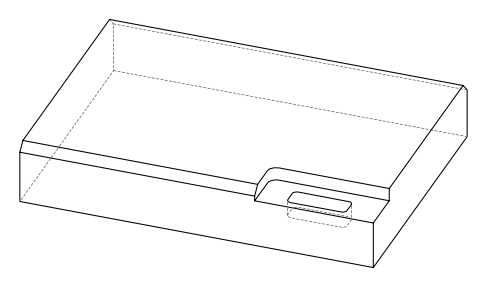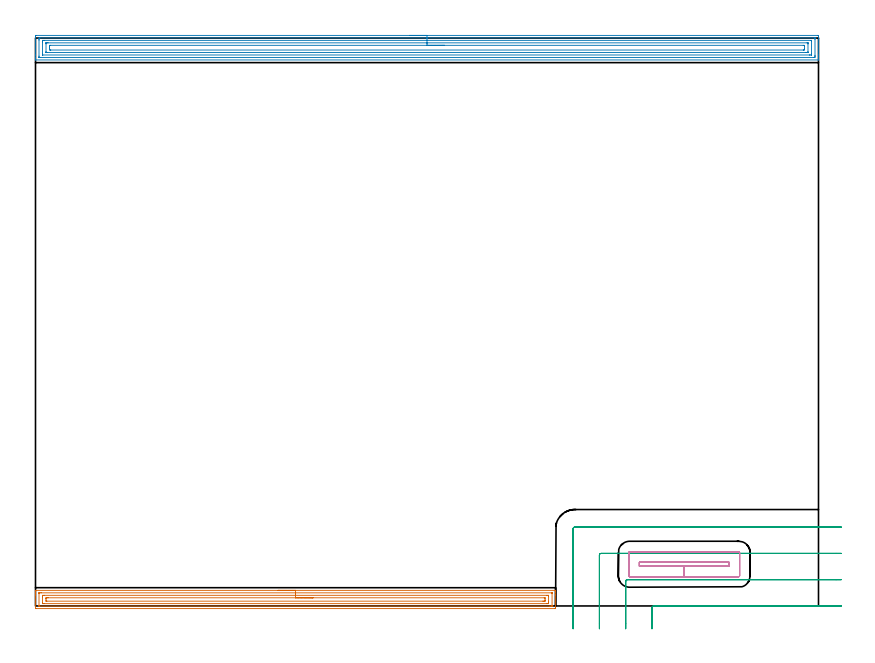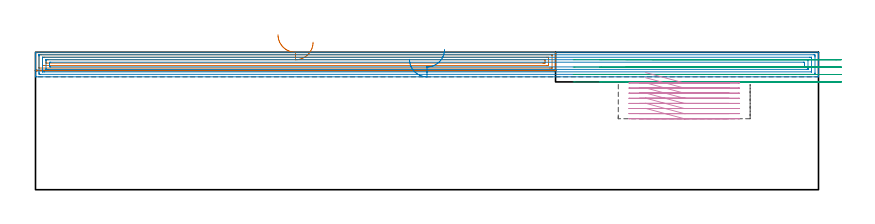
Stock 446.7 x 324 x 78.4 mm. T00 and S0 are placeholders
(PLAN: 4 operations, 2 tool changes, 38.7 min)
(1 AREA_MILL | FG_CHAMFER_SURFACE | UGT0205_001 | 9.73 min | 16356 mm3)
(2 AREA_MILL_1 | FG_CHAMFER_SURFACE_1 | UGT0205_001 | 18.18 min | 43785 mm3)
(3 MILL_CORNER_NOTCH_RECTANGULAR | CORNER_NOTCH_RECTANGULAR | UGT0201_104 | Follow Part, ap 5, ae 75% | 5.76 min | 138668 mm3)
(4 MILL_RECTANGULAR_POCKET | POCKET_RECTANGULAR_STRAIGHT | NXT0201_011 | Follow Part, ap 3, ae 75% | 5.04 min | 40647 mm3)
(TOOL UGT0205_001 | Chamfer Mill 20 x 3 x 45 deg. | D20 FL50 Z2)
(TOOL UGT0201_104 | End Mill 20 mm | D20 FL22 Z2)
(TOOL NXT0201_011 | ENDMILL 12mm [2P460-1200-NA 1630] | D12 FL38 Z6)
(OP 1 AREA_MILL)
G17 G21 G94 G90
T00 M6
G54
G17 G0 G90 X138.35 Y8.9 S1061 M3
G43 Z88.4 H0
G94 G1 X138.388 Z87.528 F250.
X138.502 Z86.663
X138.691 Z85.812
X138.953 Z84.98
X139.287 Z84.174
X139.69 Z83.4
X140.159 Z82.664
X140.69 Z81.972
X141.279 Z81.329
X141.922 Z80.739
X142.614 Z80.208
X143.35 Z79.74
X144.124 Z79.337
X144.93 Z79.003
X145.762 Z78.741
X146.614 Z78.552
X147.478 Z78.438
X148.35 Z78.4
X296.537
X296.69 Y8.898 Z78.389
X296.697 Y8.764 Z78.256
X296.7 Y8.623 Z78.123
Y8.282 Z77.781
Y7.644 Z77.138
Y6.448 Z75.945
Y5.891 Z75.385
Y-1.12 Z68.377
X296.697 Y-1.402 Z68.096
X296.69 Y-1.492 Z68.005
X296.598 Y-1.499 Z67.999
X296.091 Y-1.5 Z68.
X0.609
X0.098 Y-1.495 Z68.003
X0.01 Y-1.492 Z68.006
X0. Y-1.399 Z68.099
Y5.891 Z75.385
Y6.448 Z75.945
Y6.767 Z76.263
Y7.325 Z76.821
Y7.644 Z77.138
Y8.282 Z77.781
Y8.623 Z78.123
X0.003 Y8.764 Z78.256
X0.01 Y8.898 Z78.389
X0.163 Y8.9 Z78.4
X148.35
Y7.486 Z76.986
X294.306 Y7.485 Z76.985
X294.468 Y7.484 Z76.984
X294.653 Y7.479 Z76.979
X294.691 Y7.478 Z76.978
X294.695 Y7.452 Z76.952
X294.697 Y7.423 Z76.923
X294.7 Y7.257 Z76.757
X294.699 Y0.117 Z69.617
X294.696 Y0.014 Z69.514
X294.69 Y-0.054 Z69.446
X294.686 Y-0.079 Z69.421
X294.67 Y-0.08 Z69.42
X294.306 Y-0.085 Z69.415
X294.145
X293.413 Y-0.086 Z69.414
X2.394 Y-0.085 Z69.415
X2.232 Y-0.084 Z69.416
X2.047 Y-0.079 Z69.421
X2.009 Y-0.078 Z69.422
X2.005 Y-0.052 Z69.448
X2.003 Y-0.023 Z69.477
X2. Y0.143 Z69.643
X2.001 Y7.283 Z76.783
X2.005 Y7.386 Z76.886
X2.01 Y7.454 Z76.954
X2.014 Y7.479 Z76.979
X2.03 Y7.48 Z76.98
X2.394 Y7.485 Z76.985
X2.555
X3.287 Y7.486 Z76.986
X148.35
Y6.072 Z75.572
X291.628 Y6.071 Z75.571
X292.339 Y6.069 Z75.569
X292.52 Y6.066 Z75.566
X292.69 Y6.06 Z75.56
X292.695 Y5.891 Z75.391
X292.699 Y5.716 Z75.216
X292.7 Y2.21 Z71.71
X292.695 Y1.509 Z71.009
X292.693 Y1.34 Z70.84
X292.52 Y1.336 Z70.836
X291.811 Y1.329 Z70.829
X291.628
X5.072
X4.361 Y1.331 Z70.831
X4.18 Y1.334 Z70.834
X4.01 Y1.34 Z70.84
X4.005 Y1.509 Z71.009
X4.001 Y1.684 Z71.184
X4. Y5.191 Z74.691
X4.005 Y5.891 Z75.391
X4.007 Y6.06 Z75.56
X4.18 Y6.064 Z75.564
X4.889 Y6.071 Z75.571
X5.072
X148.35 Y6.072 Z75.572
Y4.657 Z74.157
X290.207
X290.567 Y4.653 Z74.153
X290.632 Y4.651 Z74.151
X290.69 Y4.646 Z74.146
X290.7 Y4.138 Z73.638
Y3.296 Z72.796
X290.699 Y3.262 Z72.762
X290.69 Y2.841 Z72.341
X290.679 Y2.749 Z72.249
X290.547 Y2.747 Z72.247
X290.37 Y2.744 Z72.244
X289.842 Y2.743 Z72.243
X289.478
X6.493
X6.133 Y2.747 Z72.247
X6.068 Y2.749 Z72.249
X6.01 Y2.754 Z72.254
X6. Y3.262 Z72.762
Y4.104 Z73.604
X6.001 Y4.138 Z73.638
X6.01 Y4.559 Z74.059
X6.021 Y4.65 Z74.15
X6.153 Y4.653 Z74.153
X6.331 Y4.656 Z74.156
X6.858 Y4.657 Z74.157
X7.222
X148.35
X149.222 Z74.195
X150.087 Z74.309
X150.938 Z74.498
X151.77 Z74.76
X152.576 Z75.094
X153.35 Z75.497
X154.086 Z75.966
X154.778 Z76.497
X155.421 Z77.086
X156.01 Z77.729
X156.542 Z78.422
X157.01 Z79.157
X157.413 Z79.931
X157.747 Z80.737
X158.009 Z81.569
X158.198 Z82.421
X158.312 Z83.286
X158.35 Z84.157
G0 Z88.4
M5
M2
(OP 2 AREA_MILL_1)
G17 G21 G94 G90
T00 M6
G54
G17 G0 G90 X213.35 Y325.5 S1061 M3
G43 Z88.4 H0
Z74.4
G94 G1 X213.388 Z73.528 F250.
X213.502 Z72.664
X213.691 Z71.812
X213.953 Z70.98
X214.287 Z70.174
X214.69 Z69.4
X215.158 Z68.664
X215.69 Z67.972
X216.279 Z67.329
X216.922 Z66.74
X217.614 Z66.208
X218.35 Z65.74
X219.124 Z65.337
X219.93 Z65.003
X220.762 Z64.741
X221.614 Z64.552
X222.478 Z64.438
X223.35 Z64.4
X446.09
X446.571 Y325.495 Z64.403
X446.69 Y325.492 Z64.406
X446.7 Y325.368 Z64.529
Y314.547 Z75.347
Y313.989 Z75.908
Y313.668 Z76.228
Y313.11 Z76.786
Y312.789 Z77.105
Y312.147 Z77.752
Y311.8 Z78.099
X446.697 Y311.648 Z78.245
X446.69 Y311.502 Z78.388
X446.537 Y311.5 Z78.4
X0.163
X0.01 Y311.502 Z78.388
X0.003 Y311.648 Z78.245
X0. Y311.8 Z78.099
Y312.147 Z77.752
Y312.789 Z77.105
Y313.989 Z75.908
Y314.547 Z75.347
Y324.49 Z65.408
X0.005 Y325.089 Z64.808
X0.01 Y325.492 Z64.405
X0.196 Y325.496 Z64.402
X0.61 Y325.5 Z64.4
X223.35
Y324.086 Z65.814
X444.305 Y324.085 Z65.815
X444.433
X444.66 Y324.08 Z65.82
X444.683 Y324.079 Z65.821
X444.69 Y324.068 Z65.832
X444.696 Y324.038 Z65.862
X444.698 Y324.008 Z65.892
X444.7 Y323.822 Z66.078
Y323.332 Z66.568
Y314.158 Z75.742
X444.698 Y313.668 Z76.232
X444.693 Y313.286 Z76.614
X444.678 Y312.921 Z76.979
X444.305 Y312.916 Z76.984
X444.177 Y312.915 Z76.985
X2.395
X2.267
X2.04 Y312.92 Z76.98
X2.017 Y312.921 Z76.979
X2.01 Y312.932 Z76.968
X2.004 Y312.962 Z76.938
X2.002 Y312.992 Z76.908
X2. Y313.178 Z76.722
Y313.668 Z76.232
Y322.842 Z67.058
X2.002 Y323.332 Z66.568
X2.007 Y323.714 Z66.186
X2.022 Y324.079 Z65.821
X2.395 Y324.084 Z65.816
X2.523 Y324.085 Z65.815
X223.35 Y324.086 Z65.814
Y322.672 Z67.228
X442.519 Y322.671 Z67.229
X442.593 Y322.67 Z67.23
X442.652 Y322.668 Z67.232
X442.683 Y322.665 Z67.235
X442.69 Y322.63 Z67.27
X442.696 Y322.453 Z67.447
X442.699 Y322.276 Z67.624
X442.7 Y315.248 Z74.652
X442.695 Y314.547 Z75.353
X442.692 Y314.376 Z75.524
X442.678 Y314.335 Z75.565
X442.63 Y314.333 Z75.567
X442.519 Y314.331 Z75.569
X441.848 Y314.329 Z75.571
X441.627 Y314.328 Z75.572
X4.181 Y314.329 Z75.571
X4.107 Y314.33 Z75.57
X4.048 Y314.332 Z75.568
X4.017 Y314.335 Z75.565
X4.01 Y314.37 Z75.53
X4.004 Y314.547 Z75.353
X4.001 Y314.724 Z75.176
X4. Y321.752 Z68.148
X4.004 Y322.453 Z67.447
X4.008 Y322.624 Z67.276
X4.022 Y322.665 Z67.235
X4.07 Y322.667 Z67.233
X4.181 Y322.669 Z67.231
X4.852 Y322.671 Z67.229
X5.073 Y322.672 Z67.228
X223.35
Y321.257 Z68.643
X440.164
X440.569 Y321.255 Z68.645
X440.651 Y321.253 Z68.647
X440.683 Y321.251 Z68.649
X440.69 Y321.216 Z68.684
X440.693 Y321.12 Z68.78
X440.7 Y320.73 Z69.17
Y320.696 Z69.204
Y316.304 Z73.596
X440.696 Y315.881 Z74.019
X440.692 Y315.776 Z74.124
X440.69 Y315.754 Z74.146
X440.668 Y315.75 Z74.15
X440.601 Y315.747 Z74.153
X440.41 Y315.744 Z74.156
X439.841 Y315.743 Z74.157
X439.518
X6.536
X6.131 Y315.745 Z74.155
X6.049 Y315.747 Z74.153
X6.017 Y315.749 Z74.151
X6.01 Y315.784 Z74.116
X6.007 Y315.88 Z74.02
X6. Y316.27 Z73.63
Y320.696 Z69.204
X6.004 Y321.119 Z68.781
X6.008 Y321.224 Z68.676
X6.009 Y321.246 Z68.654
X6.032 Y321.25 Z68.65
X6.099 Y321.253 Z68.647
X6.29 Y321.256 Z68.644
X6.859 Y321.257 Z68.643
X7.182
X223.35
Y319.843 Z70.057
X438.03
X438.056 Y319.842 Z70.058
X438.69 Y319.818 Z70.082
X438.699 Y319.185 Z70.715
Y318.061 Z71.839
X438.697 Y317.43 Z72.47
X438.69 Y317.182 Z72.718
X438.08 Y317.158 Z72.742
X438.056 Y317.157 Z72.743
X8.669
X8.644 Y317.158 Z72.742
X8.01 Y317.182 Z72.718
X8.001 Y317.815 Z72.085
X8. Y318.939 Z70.961
X8.003 Y319.57 Z70.33
X8.01 Y319.818 Z70.082
X8.62 Y319.842 Z70.058
X8.644 Y319.843 Z70.057
X223.35
X224.222 Z70.095
X225.086 Z70.209
X225.938 Z70.398
X226.77 Z70.66
X227.576 Z70.994
X228.35 Z71.397
X229.086 Z71.865
X229.778 Z72.396
X230.421 Z72.986
X231.01 Z73.629
X231.542 Z74.321
X232.01 Z75.057
X232.413 Z75.831
X232.747 Z76.637
X233.009 Z77.469
X233.198 Z78.32
X233.312 Z79.185
X233.35 Z80.057
G0 Z88.4
M5
M2
(OP 3 MILL_CORNER_NOTCH_RECTANGULAR)
G17 G21 G94 G90
T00 M6
G54
G17 G0 G90 X459.7 Y0. S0 M3
G43 Z88.4 H0
Z74.175
G94 G1 X456.7 F250.
X352.694 F500.
G3 X351.7 Y-0.994 R1.
G1 Y-10.
Y-13. F250.
G0 Z88.4
X459.7 Y15.
Z74.175
G1 X456.7
X337.694 F500.
G3 X336.7 Y14.006 R1.
G1 Y-10.
Y-13. F250.
G0 Z88.4
X459.7 Y30.
Z74.175
G1 X456.7
X322.695 F500.
G3 X321.7 Y29.005 R1.
G1 Y-10.
Y-13. F250.
G0 Z88.4
X459.7 Y45.
Z74.175
G1 X456.7
X307.695 F500.
G3 X306.7 Y44.005 R1.
G1 Y-10.
Y-13. F250.
G0 Z88.4
X459.7 Y0.
Z69.95
G1 X456.7
X352.694 F500.
G3 X351.7 Y-0.994 R1.
G1 Y-10.
Y-13. F250.
G0 Z88.4
X459.7 Y15.
Z69.95
G1 X456.7
X337.694 F500.
G3 X336.7 Y14.006 R1.
G1 Y-10.
Y-13. F250.
G0 Z88.4
X459.7 Y30.
Z69.95
G1 X456.7
X322.695 F500.
G3 X321.7 Y29.005 R1.
G1 Y-10.
Y-13. F250.
G0 Z88.4
X459.7 Y45.
Z69.95
G1 X456.7
X307.695 F500.
G3 X306.7 Y44.005 R1.
G1 Y-10.
Y-13. F250.
G0 Z88.4
X459.7 Y0.
Z65.725
G1 X456.7
X352.694 F500.
G3 X351.7 Y-0.994 R1.
G1 Y-10.
Y-13. F250.
G0 Z88.4
X459.7 Y15.
Z65.725
G1 X456.7
X337.695 F500.
G3 X336.7 Y14.005 R1.
G1 Y-10.
Y-13. F250.
G0 Z88.4
X459.7 Y30.
Z65.725
G1 X456.7
X322.695 F500.
G3 X321.7 Y29.005 R1.
G1 Y-10.
Y-13. F250.
G0 Z88.4
X459.7 Y45.
Z65.725
G1 X456.7
X307.695 F500.
G3 X306.7 Y44.005 R1.
G1 Y-10.
Y-13. F250.
G0 Z88.4
X459.7 Y0.
Z61.5
G1 X456.7
X352.694 F500.
G3 X351.7 Y-0.994 R1.
G1 Y-10.
Y-13. F250.
G0 Z88.4
X459.7 Y15.
Z61.5
G1 X456.7
X337.694 F500.
G3 X336.7 Y14.006 R1.
G1 Y-10.
Y-13. F250.
G0 Z88.4
X459.7 Y30.
Z61.5
G1 X456.7
X322.695 F500.
G3 X321.7 Y29.005 R1.
G1 Y-10.
Y-13. F250.
G0 Z88.4
X459.7 Y45.
Z61.5
G1 X456.7
X307.695 F500.
G3 X306.7 Y44.005 R1.
G1 Y-10.
Y-13. F250.
G0 Z88.4
M5
M2
(OP 4 MILL_RECTANGULAR_POCKET)
G17 G21 G94 G90
T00 M6
G54
G17 G0 G90 X348.024 Y22.7 S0 M3
G43 Z88.4 H1
Z66.823
G94 G1 X370.1 Z60.908 F250.
X395.7 F500.
Y24.9
X344.5
Y22.7
X370.1
Y16.7
X401.2
G3 X401.7 Y17.2 R0.5
G1 Y30.4
G3 X401.2 Y30.9 R0.5
G1 X339.
G3 X338.5 Y30.4 R0.5
G1 Y17.2
G3 X339. Y16.7 R0.5
G1 X370.1
X371.1
G0 X348.024 Y22.7 Z63.908
G1 X370.1 Z57.992 F250.
X395.7 F500.
Y24.9
X344.5
Y22.7
X370.1
Y16.7
X401.2
G3 X401.7 Y17.2 R0.5
G1 Y30.4
G3 X401.2 Y30.9 R0.5
G1 X339.
G3 X338.5 Y30.4 R0.5
G1 Y17.2
G3 X339. Y16.7 R0.5
G1 X370.1
X371.1
G0 X348.024 Y22.7 Z60.992
G1 X370.1 Z55.077 F250.
X395.7 F500.
Y24.9
X344.5
Y22.7
X370.1
Y16.7
X401.2
G3 X401.7 Y17.2 R0.5
G1 Y30.4
G3 X401.2 Y30.9 R0.5
G1 X339.
G3 X338.5 Y30.4 R0.5
G1 Y17.2
G3 X339. Y16.7 R0.5
G1 X370.1
X371.1
G0 X348.024 Y22.7 Z58.077
G1 X370.1 Z52.162 F250.
X395.7 F500.
Y24.9
X344.5
Y22.7
X370.1
Y16.7
X401.2
G3 X401.7 Y17.2 R0.5
G1 Y30.4
G3 X401.2 Y30.9 R0.5
G1 X339.
G3 X338.5 Y30.4 R0.5
G1 Y17.2
G3 X339. Y16.7 R0.5
G1 X370.1
X371.1
G0 X348.024 Y22.7 Z55.162
G1 X370.1 Z49.246 F250.
X395.7 F500.
Y24.9
X344.5
Y22.7
X370.1
Y16.7
X401.2
G3 X401.7 Y17.2 R0.5
G1 Y30.4
G3 X401.2 Y30.9 R0.5
G1 X339.
G3 X338.5 Y30.4 R0.5
G1 Y17.2
G3 X339. Y16.7 R0.5
G1 X370.1
X371.1
G0 X348.024 Y22.7 Z52.246
G1 X370.1 Z46.331 F250.
X395.7 F500.
Y24.9
X344.5
Y22.7
X370.1
Y16.7
X401.2
G3 X401.7 Y17.2 R0.5
G1 Y30.4
G3 X401.2 Y30.9 R0.5
G1 X339.
G3 X338.5 Y30.4 R0.5
G1 Y17.2
G3 X339. Y16.7 R0.5
G1 X370.1
X371.1
G0 X348.024 Y22.7 Z49.331
G1 X370.1 Z43.415 F250.
X395.7 F500.
Y24.9
X344.5
Y22.7
X370.1
Y16.7
X401.2
G3 X401.7 Y17.2 R0.5
G1 Y30.4
G3 X401.2 Y30.9 R0.5
G1 X339.
G3 X338.5 Y30.4 R0.5
G1 Y17.2
G3 X339. Y16.7 R0.5
G1 X370.1
X371.1
G0 X348.024 Y22.7 Z46.415
G1 X370.1 Z40.5 F250.
X395.7 F500.
Y24.9
X344.5
Y22.7
X370.1
Y16.7
X401.2
G3 X401.7 Y17.2 R0.5
G1 Y30.4
G3 X401.2 Y30.9 R0.5
G1 X339.
G3 X338.5 Y30.4 R0.5
G1 Y17.2
G3 X339. Y16.7 R0.5
G1 X370.1
X371.1
G0 Z88.4
M5
M2
